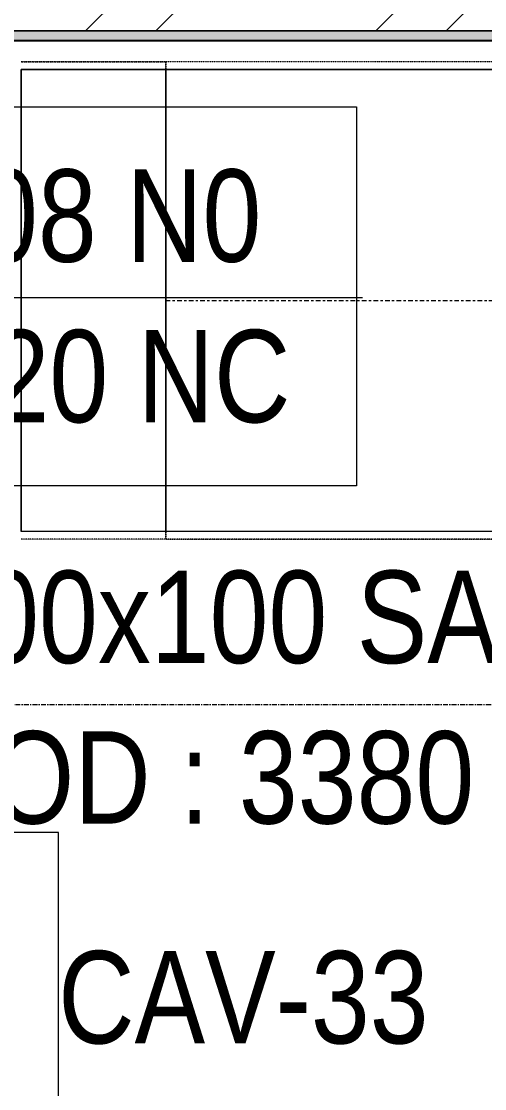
# Model space of a CAD drawing. Header units: inches. Extents: x -83664 to 20107, y -47222 to 19398.
# Drawn here: x -23918 to -22714, y -28761 to -25990 of the extents above; entities that cross this region are included whole.
import ezdxf

# ---------------------------------------------------------------- set-up
doc = ezdxf.new("R2010")
doc.units = ezdxf.units.IN
doc.header["$MEASUREMENT"] = 0
for name, pattern in [('Center', [29.999999, 12, -6, 6, -6]), ('Grid Line', [22.225, 12.7, -3.175, 3.175, -3.175]), ('Hidden 0_50', [1.0584, 0.5292, -0.5292])]:
    doc.linetypes.add(name, pattern=pattern)
doc.layers.add('A-DETL', color=7, linetype='Continuous', lineweight=18, true_color=0x00a600)
doc.layers.add('M-HVAC-DUCT', color=7, linetype='Continuous', lineweight=9, true_color=0xffe97f)
for name, color, linetype, lineweight in [('A-WALL', 7, 'Continuous', 9), ('A-WALL-PATT', 7, 'Continuous', 25), ('G-ANNO-TEXT', 7, 'Continuous', 9), ('M-HVAC-DUCT-CNTR', 7, 'Center', 9), ('M-HVAC-DUCT-IDEN', 7, 'Continuous', 18), ('S-GRID', 7, 'Continuous', 9)]:
    doc.layers.add(name, color=color, linetype=linetype, lineweight=lineweight)
doc.styles.add('Arial Narrow_21', font='ARIALN.TTF', dxfattribs={"height": 240})
pattern_1 = [(0, (0, 0), (1219.2, 304.8), [50.292, -864.108, 50.292, -864.108, -4876.8]), (0, (0, 0), (1219.2, 304.8), [-1828.8, 50.292, -1778.508, 50.292, -864.108, -2133.6]), (0, (0, 0), (1219.2, 304.8), [-4572, 50.292, -559.308, 50.292, -1473.708]), (120, (457.2, 152.4), (-873.56454, 903.45817), [50.292, -864.108, 50.292, -864.108, -4876.8]), (120, (457.2, 152.4), (-873.56454, 903.45817), [-1828.8, 50.292, -1778.508, 50.292, -864.108, -2133.6]), (120, (457.2, 152.4), (-873.56454, 903.45817), [-4572, 50.292, -559.308, 50.292, -1473.708]), (240, (609.6, 762), (-345.63546, -1208.25817), [50.292, -864.108, 50.292, -864.108, -4876.8]), (240, (609.6, 762), (-345.63546, -1208.25817), [-1828.8, 50.292, -1778.508, 50.292, -864.108, -2133.6]), (240, (609.6, 762), (-345.63546, -1208.25817), [-4572, 50.292, -559.308, 50.292, -1473.708])]
pattern_2 = [(45, (0, 0), (-377.1708, 377.1708), []), (45, (0, 571.5), (-377.1708, 377.1708), [])]

# ---------------------------------------------------------------- blocks, each defined once
blk = doc.blocks.new('M_Rectangular Transition - Length - Standard-8294784-FIRST FLOOR AC CONDITIONING LAYOUT - PART A')
at = {"layer": 'M-HVAC-DUCT', "color": 6, "true_color": 0xff00ff}
for p, q in [((0, 600), (0, -600)), ((0, 600), (375, 600)), ((0, 600), (375, 600)), ((0, -600), (0, 600)), ((375, -600), (375, 600)), ((375, 600), (375, -600)), ((0, -600), (375, -600)), ((375, -600), (0, -600))]:
    blk.add_line(p, q, dxfattribs=at)
blk = doc.blocks.new('TEMW-SMBZ-HO-BM-HVAC-00002_rvt-1-FIRST FLOOR AC CONDITIONING LAYOUT - PART A')
at = {"layer": 'M-HVAC-DUCT', "color": 6, "linetype": 'Hidden 0_50', "true_color": 0xff00ff}
for p, q in [((127913.5, 72277.7), (127538.5, 72277.7)), ((127538.5, 72277.7), (127913.5, 72277.7)), ((127913.5, 71037.7), (127913.5, 72277.7)), ((127913.5, 72277.7), (127913.5, 71037.7)), ((138219.9, 72277.7), (127913.5, 72277.7)), ((138219.9, 72277.7), (127913.5, 72277.7)), ((127913.5, 71037.7), (127913.5, 72277.7)), ((127913.5, 72277.7), (127913.5, 71037.7)), ((127913.5, 71037.7), (127538.5, 71037.7)), ((127913.5, 71037.7), (127538.5, 71037.7)), ((127913.5, 71037.7), (138219.9, 71037.7)), ((138219.9, 71037.7), (127913.5, 71037.7))]:
    blk.add_line(p, q, dxfattribs=at)
at = {"layer": 'M-HVAC-DUCT', "color": 6, "true_color": 0xff00ff}
for p, q in [((127913.5, 72257.7), (127913.5, 71057.7)), ((127913.5, 71057.7), (127913.5, 72257.7)), ((127913.5, 72257.7), (138219.9, 72257.7)), ((138219.9, 72257.7), (127913.5, 72257.7)), ((138219.9, 71057.7), (127913.5, 71057.7)), ((138219.9, 71057.7), (127913.5, 71057.7))]:
    blk.add_line(p, q, dxfattribs=at)
at = {"layer": 'M-HVAC-DUCT-CNTR', "color": 6, "true_color": 0xff00ff}
blk.add_line((127913.5, 71657.7), (138219.9, 71657.7), dxfattribs=at)
at = {"layer": 'M-HVAC-DUCT', "color": 6, "linetype": 'Hidden 0_50', "lineweight": 9, "true_color": 0xff00ff, "rotation": 180}
blk.add_blockref('M_Rectangular Transition - Length - Standard-8294784-FIRST FLOOR AC CONDITIONING LAYOUT - PART A', (127913.5, 71657.7), dxfattribs=at)
blk = doc.blocks.new('TEMW-SMBZ-HO-BM-HVAC-00002_rvt-2-FIRST FLOOR AC CONDITIONING LAYOUT - PART A')
at = {"layer": 'M-HVAC-DUCT', "color": 6, "linetype": 'Hidden 0_50', "true_color": 0xff00ff}
for p, q in [((127913.5, 72277.7), (127538.5, 72277.7)), ((127538.5, 72277.7), (127913.5, 72277.7)), ((127913.5, 71037.7), (127913.5, 72277.7)), ((127913.5, 72277.7), (127913.5, 71037.7)), ((138219.9, 72277.7), (127913.5, 72277.7)), ((138219.9, 72277.7), (127913.5, 72277.7)), ((127913.5, 71037.7), (127913.5, 72277.7)), ((127913.5, 72277.7), (127913.5, 71037.7)), ((127913.5, 71037.7), (127538.5, 71037.7)), ((127913.5, 71037.7), (127538.5, 71037.7)), ((127913.5, 71037.7), (138219.9, 71037.7)), ((138219.9, 71037.7), (127913.5, 71037.7))]:
    blk.add_line(p, q, dxfattribs=at)
at = {"layer": 'M-HVAC-DUCT', "color": 6, "true_color": 0xff00ff}
for p, q in [((127913.5, 72257.7), (127913.5, 71057.7)), ((127913.5, 71057.7), (127913.5, 72257.7)), ((127913.5, 72257.7), (138219.9, 72257.7)), ((138219.9, 72257.7), (127913.5, 72257.7)), ((138219.9, 71057.7), (127913.5, 71057.7)), ((138219.9, 71057.7), (127913.5, 71057.7))]:
    blk.add_line(p, q, dxfattribs=at)
at = {"layer": 'M-HVAC-DUCT-CNTR', "color": 6, "true_color": 0xff00ff}
blk.add_line((127913.5, 71657.7), (138219.9, 71657.7), dxfattribs=at)
at = {"layer": 'M-HVAC-DUCT', "color": 6, "linetype": 'Hidden 0_50', "lineweight": 9, "true_color": 0xff00ff, "rotation": 180}
blk.add_blockref('M_Rectangular Transition - Length - Standard-8294784-FIRST FLOOR AC CONDITIONING LAYOUT - PART A', (127913.5, 71657.7), dxfattribs=at)
blk = doc.blocks.new('SMBZ_Hospital Arch Model_2026_01_29_rvt-1-FIRST FLOOR AC CONDITIONING LAYOUT - PART A')
at = {"layer": 'A-WALL-PATT', "lineweight": 9, "true_color": 0xbbbbbb}
h = blk.add_hatch(dxfattribs=at)
h.set_pattern_fill('FP_12', color=9, style=0, pattern_type=2)
h.set_pattern_definition(pattern_2)
h.paths.add_polyline_path([(166659.4, 72357.7), (166659.4, 72557.7), (115109.4, 72557.7), (115109.4, 72357.7), (166461.3, 72357.7), (166461.3, 72526), (166611.3, 72526), (166611.3, 72357.7), (166634.4, 72357.7)])
h.paths.add_polyline_path([(148287, 72382.7), (146937, 72382.7), (146937, 72532.7), (148287, 72532.7), (148287, 72428.4)])
h.paths.add_polyline_path([(151156.4, 72382.7), (150032.4, 72382.7), (150032.4, 72532.7), (151156.4, 72532.7), (151156.4, 72417.2)])
h.paths.add_polyline_path([(134923.8, 72404.6), (134923.8, 72554.6), (135947.8, 72554.6), (135947.8, 72404.6)])
h = blk.add_hatch(dxfattribs=at)
h.set_pattern_fill('FP_12', color=9, style=0, pattern_type=2)
h.set_pattern_definition(pattern_2)
h.paths.add_polyline_path([(166659.4, 72357.7), (166659.4, 72557.7), (123686, 72557.7), (123686, 72357.7), (166461.3, 72357.7), (166461.3, 72526), (166611.3, 72526), (166611.3, 72357.7), (166634.4, 72357.7)])
h.paths.add_polyline_path([(148287, 72382.7), (146937, 72382.7), (146937, 72532.7), (148287, 72532.7), (148287, 72442.6)])
h.paths.add_polyline_path([(150032.4, 72382.7), (150032.4, 72532.7), (151156.4, 72532.7), (151156.4, 72382.7)])
h.paths.add_polyline_path([(134923.8, 72404.6), (134923.8, 72554.6), (135947.8, 72554.6), (135947.8, 72404.6)])
h = blk.add_hatch(dxfattribs=at)
h.set_pattern_fill('FP_13', color=9, style=0, pattern_type=2)
h.set_pattern_definition(pattern_1)
h.paths.add_polyline_path([(166434.4, 72332.7), (166434.4, 72357.7), (115134.4, 72357.7), (115134.4, 72332.7), (166409.4, 72332.7)])
h = blk.add_hatch(dxfattribs=at)
h.set_pattern_fill('FP_13', color=9, style=0, pattern_type=2)
h.set_pattern_definition(pattern_1)
h.paths.add_polyline_path([(124084.4, 72332.7), (166434.4, 72332.7), (166434.4, 72357.7), (123884.4, 72357.7), (123884.4, 72332.7)])
at = {"layer": 'A-WALL', "color": 9, "true_color": 0xbbbbbb}
for p, q in [((166434.4, 72357.7), (124159.4, 72357.7)), ((124159.4, 72357.7), (166434.4, 72357.7)), ((124309.4, 72332.7), (166409.4, 72332.7)), ((124309.4, 72332.7), (166409.4, 72332.7))]:
    blk.add_line(p, q, dxfattribs=at)
at = {"layer": 'A-WALL', "color": 9, "lineweight": 25, "true_color": 0xbbbbbb}
for p in [(124159.4, 72332.7), (124309.4, 72332.7)]:
    blk.add_line(p, (166409.4, 72332.7), dxfattribs=at)

msp = doc.modelspace()

# ---------------------------------------------------------------- linework, layer by layer
at = {"layer": 'A-DETL', "color": 7, "lineweight": 9}
msp.add_line((-25311.7, -26706.6), (-23031.7, -26706.6), dxfattribs=at)
at = {"layer": 'G-ANNO-TEXT', "flags": 128}
msp.add_lwpolyline([(-25310.8, -26211.6), (-23047.3, -26211.6), (-23047.3, -27195.6), (-25310.8, -27195.6)], close=True, dxfattribs=at)
at = {"layer": 'M-HVAC-DUCT-IDEN', "lineweight": 9}
for p, q in [((-23821.9, -28095.5), (-26097.8, -28095.5)), ((-23821.9, -29904.7), (-23821.9, -28095.5))]:
    msp.add_line(p, q, dxfattribs=at)
at = {"layer": 'S-GRID', "color": 254, "linetype": 'Grid Line', "true_color": 0xdcdcdc}
msp.add_line((20106.7, -27764.5), (-81517, -27764.5), dxfattribs=at)

# ---------------------------------------------------------------- block references
at = {"lineweight": 5}
for name in ['SMBZ_Hospital Arch Model_2026_01_29_rvt-1-FIRST FLOOR AC CONDITIONING LAYOUT - PART A', 'TEMW-SMBZ-HO-BM-HVAC-00002_rvt-1-FIRST FLOOR AC CONDITIONING LAYOUT - PART A', 'TEMW-SMBZ-HO-BM-HVAC-00002_rvt-2-FIRST FLOOR AC CONDITIONING LAYOUT - PART A']:
    msp.add_blockref(name, (-151456.7, -98372.2), dxfattribs=at)

# ---------------------------------------------------------------- texts
at = {"layer": 'G-ANNO-TEXT', "char_height": 240, "attachment_point": 1, "style": 'Arial Narrow_21'}
for s, insert, width in [('225x225  08 N0', (-25235.8, -26374), 2441.138), ('SD-02      20 NC', (-25235.8, -26790.7), 2549.366), ('CAV-33', (-23822.4, -28403.5), 1214.557)]:
    msp.add_mtext(s, dxfattribs=dict(at, insert=insert, width=width))
at = {"layer": 'M-HVAC-DUCT-IDEN', "lineweight": 9, "char_height": 240, "attachment_point": 1, "style": 'Arial Narrow_21'}
for s, insert, width in [('200x100 SAD', (-24178, -27416), 2128.48), ('BOD : 3380', (-24178, -27832.7), 1803.797)]:
    msp.add_mtext(s, dxfattribs=dict(at, insert=insert, width=width))

doc.saveas('drawing.dxf')
